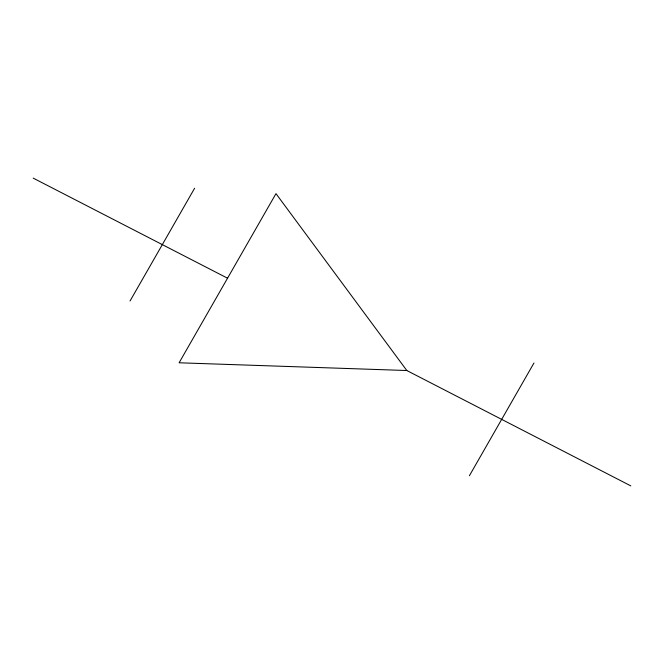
<?xml version="1.0" encoding="UTF-8"?>
<svg xmlns="http://www.w3.org/2000/svg" width="664" height="664" viewBox="0 0 664 664"><rect width="100%" height="100%" fill="white"/><g stroke="black" fill="none" stroke-linecap="round" stroke-linejoin="round"><path stroke-width="1" d="M130.036 301.008L194.61 188.244M469.39 475.756L533.964 362.992M406.824 370.529L179.114 362.785L275.975 193.639L406.824 370.529L630.8 485.874M33.2 178.126L227.544 278.208"/></g></svg>
